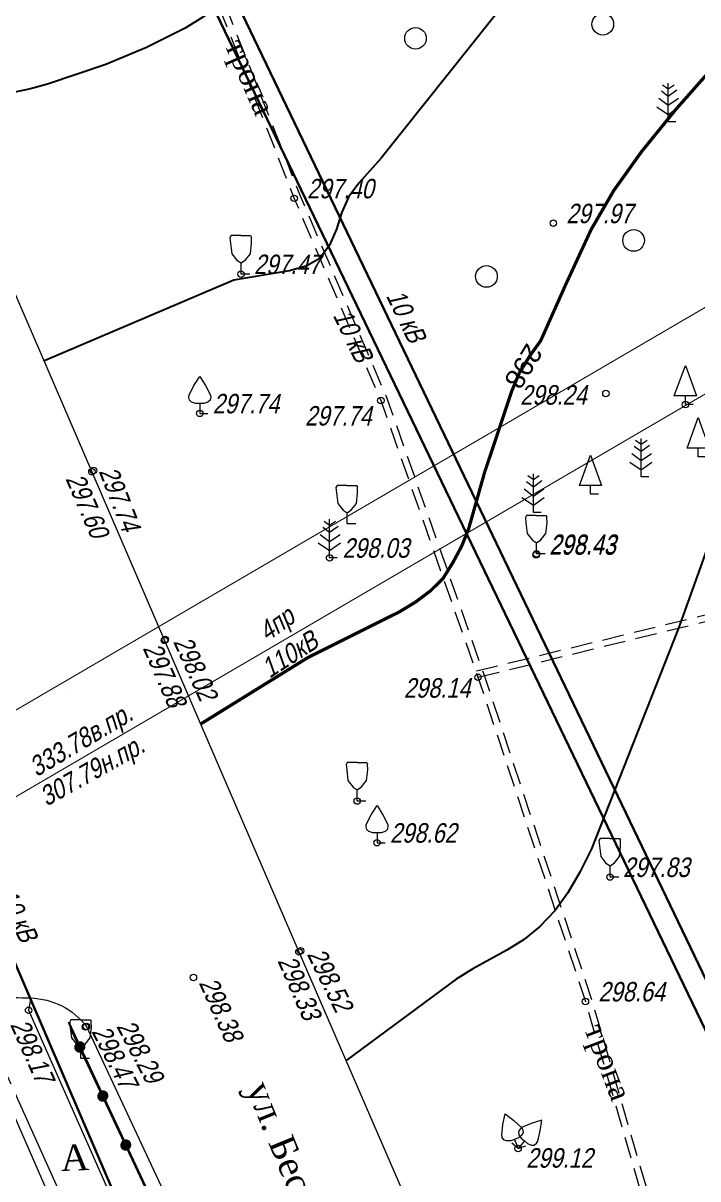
# Model space of a CAD drawing. Header units: millimetres. Extents: x 5192348 to 5192633, y 4968698 to 4968930.
# Drawn here: x 5192459.5 to 5192490.7, y 4968766.3 to 4968819.7 of the extents above; entities that cross this region are included whole.
import ezdxf

# ---------------------------------------------------------------- set-up
doc = ezdxf.new("R2010")
doc.units = ezdxf.units.MM
doc.linetypes.add('DASHEDX2', pattern=[1.5, 1, -0.5])
for name, color, linetype, lineweight in [('31252100', 7, 'Continuous', 18), ('71133200', 7, 'Continuous', 18), ('71133300', 7, 'Continuous', 18), ('71133600', 7, 'Continuous', 18), ('71133800', 7, 'Continuous', 18), ('82211000', 7, 'Continuous', 18), ('Commun', 7, 'Continuous', 18), ('CONTOURS-LABEL @ 1', 7, 'Continuous', 18), ('GEO_POINTS', 7, 'Continuous', 18), ('Sit', 7, 'Continuous', 18), ('Text', 7, 'Continuous', 18), ('Text_com', 7, 'Continuous', 18)]:
    doc.layers.add(name, color=color, linetype=linetype, lineweight=lineweight)
doc.layers.add('R_Поверхность1_CNT-MAJ', color=7, linetype='Continuous')
doc.layers.add('R_Поверхность1_CNT-MIN', color=7, linetype='Continuous')
doc.styles.add('eskd', font='ESKD1.shx', dxfattribs={"width": 1.2, "oblique": 15})
doc.styles.get("Standard").update_dxf_attribs({"font": 'arial.ttf'})
doc.styles.add('style1', font='times.ttf', dxfattribs={"height": 1})
doc.linetypes.add('KABELww_500', pattern='A,0.0001,-0.4,[131,ltypeshp.shx,S=0.4,R=90,X=0.4,Y=-0.4],0.2,[131,ltypeshp.shx,S=0.2,R=90,X=0.4,Y=-0.2],3.6,[131,ltypeshp.shx,S=0.2,R=-90,X=-0.4,Y=0.2],0.2,[131,ltypeshp.shx,S=0.4,R=-90,X=-0.4,Y=0.4],-0.8,4,-0.4', length=9.6001)
doc.linetypes.add('TEL_500', pattern='A,0.0001,-0.5,1.5,[133,ltypeshp.shx,S=0.1,R=0,X=-0.1,Y=0],1.5,-0.5', length=4.0001)

# ---------------------------------------------------------------- blocks, each defined once
blk = doc.blocks.new('71133200')
for p, q in [((-0.924145, 3.560442), (-1.024145, 3.360442)), ((-1.024145, 3.360442), (-0.977382, 2.864397)), ((-0.024145, 3.560442), (-0.924145, 3.560442)), ((-0.024145, 3.560442), (0.875855, 3.560442)), ((0.875855, 3.560442), (0.958164, 3.395824)), ((0.975974, 2.864397), (0.958164, 3.395824)), ((-0.977382, 2.864397), (-0.861899, 1.88241)), ((0.861899, 1.88241), (0.975974, 2.864397)), ((-0.861899, 1.88241), (-0.374616, 1.28565)), ((-0.374616, 1.28565), (0, 1.039723)), ((0, 1.039723), (0.401375, 1.321765)), ((0.401375, 1.321765), (0.861899, 1.88241)), ((0, 0), (0, 1.039723)), ((0.8, 0), (0, 0))]:
    blk.add_line(p, q)
at = {"style": 'eskd', "oblique": 14.99997778}
blk.add_attdef('Z', (1.873004, -0.239356), '', height=2, dxfattribs=at)
blk = doc.blocks.new('71133800')
blk.add_lwpolyline([(0.71, 0), (0, 0), (0, 0.8), (-1.03, 0.8), (0, 3.61), (1.01, 0.8), (-0.03, 0.8)])
at = {"style": 'eskd', "oblique": 15}
blk.add_attdef('Z', (1.57, -0.8), '', height=2, dxfattribs=at)
blk = doc.blocks.new('71133300')
for p, q in [((0, 0.91), (0, 0)), ((0, 0), (0.76, 0))]:
    blk.add_line(p, q)
blk.add_lwpolyline([(0, 0.91), (-0.38, 0.91), (-0.76, 1.03), (-0.95, 1.21), (-1.01, 1.47), (-0.99, 1.69), (-0.54, 2.57), (0, 3.42), (0.54, 2.57), (0.99, 1.69), (1.01, 1.47), (0.95, 1.21), (0.76, 1.03), (0.39, 0.91)], close=True)
at = {"style": 'eskd', "oblique": 15}
blk.add_attdef('Z', (1.77, -0.69), '', height=2, dxfattribs=at)
blk = doc.blocks.new('71133600')
for p, q in [((-0.52, 3.39), (0, 3.02)), ((0, 3.02), (0.55, 3.39)), ((-0.86, 2.16), (0, 1.51)), ((0, 1.51), (0.96, 2.16))]:
    blk.add_line(p, q)
for points in [[(0.71, 0), (0, 0), (0, 3.55)], [(-0.64, 2.84), (0, 2.37), (0, 2.37), (0.78, 2.93)], [(-1.05, 1.38), (0, 0.67), (1, 1.38)]]:
    blk.add_lwpolyline(points)
at = {"style": 'eskd', "oblique": 15}
blk.add_attdef('Z', (2.03, -0.19), '', height=2, dxfattribs=at)
blk = doc.blocks.new('31252100a')
blk.add_circle((0, 0), 1)
blk = doc.blocks.new('*U21')
at = {"layer": '82211000', "linetype": 'Continuous', "ltscale": 0.5}
for points in [[(5192462.22, 4968772.159, 1), (5192462.007, 4968772.611, 1)], [(5192463.284, 4968769.897, 1), (5192463.071, 4968770.349, 1)], [(5192464.348, 4968767.635, 1), (5192464.135, 4968768.087, 1)], [(5192465.413, 4968765.373, 1), (5192465.2, 4968765.825, 1)], [(5192466.477, 4968763.11, 1), (5192466.264, 4968763.563, 1)], [(5192467.541, 4968760.848, 1), (5192467.328, 4968761.301, 1)]]:
    blk.add_hatch(color=256, dxfattribs=at).paths.add_polyline_path(points, flags=0)
at = {"layer": '82211000', "ltscale": 0.5}
blk.add_lwpolyline([(5192462.007, 4968772.611, 0.1, 0.1, 0), (5192461.679, 4968773.309, 0.1, 0.1, 0)], format="xyseb", dxfattribs=at)
at = {"layer": '82211000', "linetype": 'Continuous', "ltscale": 0.5}
for points in [[(5192463.071, 4968770.349, 0.1, 0.1, 0), (5192462.22, 4968772.159, 0.1, 0.1, 0)], [(5192464.135, 4968768.087, 0.1, 0.1, 0), (5192463.284, 4968769.897, 0.1, 0.1, 0)], [(5192465.2, 4968765.825, 0.1, 0.1, 0), (5192464.348, 4968767.635, 0.1, 0.1, 0)], [(5192466.264, 4968763.563, 0.1, 0.1, 0), (5192465.413, 4968765.373, 0.1, 0.1, 0)], [(5192467.328, 4968761.301, 0.1, 0.1, 0), (5192466.477, 4968763.11, 0.1, 0.1, 0)]]:
    blk.add_lwpolyline(points, format="xyseb", dxfattribs=at)
at = {"layer": '82211000', "linetype": 'Continuous', "ltscale": 0.5, "flags": 128}
blk.add_lwpolyline([(5192467.967, 4968759.943, 0.1, 0.1, 0), (5192467.541, 4968760.848, 0, 0, 0)], format="xyseb", dxfattribs=at)
blk = doc.blocks.new('*U26')
at = {"layer": '82211000', "linetype": 'Continuous', "ltscale": 0.5}
for points in [[(5192462.026, 4968772.645, 1), (5192462.238, 4968772.192, 1)], [(5192463.086, 4968770.38, 1), (5192463.297, 4968769.927, 1)], [(5192464.145, 4968768.116, 1), (5192464.357, 4968767.663, 1)], [(5192465.204, 4968765.851, 1), (5192465.416, 4968765.398, 1)], [(5192466.263, 4968763.586, 1), (5192466.475, 4968763.134, 1)], [(5192467.322, 4968761.322, 1), (5192467.534, 4968760.869, 1)]]:
    blk.add_hatch(color=256, dxfattribs=at).paths.add_polyline_path(points, flags=0)
at = {"layer": '82211000', "linetype": 'Continuous', "ltscale": 0.5, "flags": 128}
blk.add_lwpolyline([(5192461.603, 4968773.551, 0.1, 0.1, 0), (5192462.026, 4968772.645, 0, 0, 0)], format="xyseb", dxfattribs=at)
at = {"layer": '82211000', "linetype": 'Continuous', "ltscale": 0.5}
for points in [[(5192462.238, 4968772.192, 0.1, 0.1, 0), (5192463.086, 4968770.38, 0.1, 0.1, 0)], [(5192463.297, 4968769.927, 0.1, 0.1, 0), (5192464.145, 4968768.116, 0.1, 0.1, 0)], [(5192464.357, 4968767.663, 0.1, 0.1, 0), (5192465.204, 4968765.851, 0.1, 0.1, 0)], [(5192465.416, 4968765.398, 0.1, 0.1, 0), (5192466.263, 4968763.586, 0.1, 0.1, 0)], [(5192466.475, 4968763.134, 0.1, 0.1, 0), (5192467.322, 4968761.322, 0.1, 0.1, 0)]]:
    blk.add_lwpolyline(points, format="xyseb", dxfattribs=at)
at = {"layer": '82211000', "ltscale": 0.5}
blk.add_lwpolyline([(5192467.534, 4968760.869, 0.1, 0.1, 0), (5192467.967, 4968759.943, 0.1, 0.1, 0)], format="xyseb", dxfattribs=at)

msp = doc.modelspace()

# ---------------------------------------------------------------- linework, layer by layer
at = {"layer": 'Commun', "color": 1, "linetype": 'KABELww_500', "lineweight": 30, "elevation": 289.986, "flags": 128}
for points in [[(5192450.566, 4968859.743), (5192497.244, 4968762.638)], [(5192449.562, 4968859.309), (5192496.307, 4968762.206)], [(5192427.229, 4968850.454), (5192470.325, 4968750.235)]]:
    msp.add_lwpolyline(points, dxfattribs=at)
at = {"layer": 'Commun', "linetype": 'TEL_500', "elevation": 295.619, "flags": 128}
msp.add_lwpolyline([(5192424.148, 4968849.291), (5192467.862, 4968749.101)], dxfattribs=at)
at = {"layer": 'GEO_POINTS', "color": 1}
for points, elevation in [([(5192472.024, 4968811.589), (5192472.024, 4968811.589)], 297.397), ([(5192484, 4968810.439), (5192484, 4968810.439)], 297.973), ([(5192469.57, 4968808.089), (5192469.57, 4968808.089)], 297.474), ([(5192486.43, 4968802.575), (5192486.43, 4968802.575)], 298.244), ([(5192476.027, 4968802.257), (5192476.027, 4968802.257)], 297.743), ([(5192490.102, 4968802.065), (5192490.102, 4968802.065)], 298.047), ([(5192467.663, 4968801.659), (5192467.663, 4968801.659)], 297.736), ([(5192462.682, 4968798.966), (5192462.682, 4968798.966)], 297.599), ([(5192462.755, 4968799.018), (5192462.755, 4968799.018)], 297.739), ([(5192473.664, 4968794.992), (5192473.664, 4968794.992)], 298.027), ([(5192483.208, 4968795.132), (5192483.208, 4968795.132)], 298.432), ([(5192483.222, 4968795.167), (5192483.222, 4968795.167)], 298.435), ([(5192466.036, 4968791.178), (5192466.036, 4968791.178)], 297.879), ([(5192466.073, 4968791.222), (5192466.073, 4968791.222)], 298.019), ([(5192480.519, 4968789.474), (5192480.519, 4968789.474)], 298.143), ([(5192461.588, 4968788.919), (5192461.588, 4968788.919)], 297.954), ([(5192474.942, 4968783.76), (5192474.942, 4968783.76)], 298.552), ([(5192475.854, 4968781.836), (5192475.854, 4968781.836)], 298.616), ([(5192486.619, 4968780.251), (5192486.619, 4968780.251)], 297.83), ([(5192472.247, 4968776.792), (5192472.247, 4968776.792)], 298.33), ([(5192472.325, 4968776.846), (5192472.325, 4968776.846)], 298.516), ([(5192467.369, 4968775.612), (5192467.369, 4968775.612)], 298.377), ([(5192459.757, 4968774.095), (5192459.757, 4968774.095)], 298.174), ([(5192485.482, 4968774.503), (5192485.482, 4968774.503)], 298.639), ([(5192462.379, 4968773.332), (5192462.379, 4968773.332)], 298.47), ([(5192462.426, 4968773.35), (5192462.426, 4968773.35)], 298.291), ([(5192482.37, 4968767.711), (5192482.37, 4968767.711)], 299.124)]:
    msp.add_lwpolyline(points, dxfattribs=dict(at, elevation=elevation))
for centre in [(5192472.024, 4968811.589, 297.397), (5192484, 4968810.439, 297.973), (5192469.57, 4968808.089, 297.474), (5192476.027, 4968802.257, 297.743), (5192486.43, 4968802.575, 298.244), (5192467.663, 4968801.659, 297.736), (5192490.102, 4968802.065, 298.047), (5192462.682, 4968798.966, 297.599), (5192462.755, 4968799.018, 297.739), (5192473.664, 4968794.992, 298.027), (5192483.208, 4968795.132, 298.432), (5192483.222, 4968795.167, 298.435), (5192466.036, 4968791.178, 297.879), (5192466.073, 4968791.222, 298.019), (5192480.519, 4968789.474, 298.143), (5192474.942, 4968783.76, 298.552), (5192475.854, 4968781.836, 298.616), (5192486.619, 4968780.251, 297.83), (5192472.247, 4968776.792, 298.33), (5192472.325, 4968776.846, 298.516), (5192467.369, 4968775.612, 298.377), (5192485.482, 4968774.503, 298.639), (5192459.757, 4968774.095, 298.174), (5192462.379, 4968773.332, 298.47), (5192462.426, 4968773.35, 298.291), (5192482.37, 4968767.711, 299.124)]:
    msp.add_circle(centre, 0.15, dxfattribs=at)
at = {"layer": 'R_Поверхность1_CNT-MAJ', "color": 32, "const_width": 0.15, "elevation": 298}
msp.add_lwpolyline([(5192496.204, 4968823.105), (5192489.634, 4968815.664), (5192488.092, 4968813.766), (5192486.788, 4968811.942), (5192485.748, 4968810.15), (5192484.558, 4968807.577), (5192483.419, 4968805.019), (5192482.918, 4968804.323), (5192482.427, 4968803.519), (5192482.086, 4968802.712), (5192480.823, 4968798.932), (5192480.09, 4968796.342), (5192479.766, 4968795.531), (5192479.361, 4968794.775), (5192478.911, 4968794.048), (5192478.324, 4968793.464), (5192477.635, 4968792.948), (5192476.868, 4968792.484), (5192472.679, 4968790.396), (5192467.704, 4968787.315)], dxfattribs=at)
at = {"layer": 'R_Поверхность1_CNT-MIN', "color": 32}
for points, elevation in [([(5192477.757, 4968832.214), (5192473.216, 4968826.545), (5192469.751, 4968821.955), (5192468.535, 4968820.475), (5192467.804, 4968819.951), (5192466.992, 4968819.454), (5192465.203, 4968818.548), (5192463.317, 4968817.769), (5192460.632, 4968816.866), (5192459.85, 4968816.642), (5192458.609, 4968816.381), (5192455.245, 4968816.102)], 297), ([(5192492.11, 4968832.499), (5192487.217, 4968827.449), (5192476.046, 4968813.447), (5192475.017, 4968812.293), (5192474.54, 4968811.649), (5192474.224, 4968810.956), (5192473.974, 4968810.17), (5192473.662, 4968809.428), (5192473.212, 4968808.817), (5192472.585, 4968808.463), (5192471.81, 4968808.242), (5192469.235, 4968807.806), (5192460.513, 4968804.107), (5192460.467, 4968804.078)], 297.5), ([(5192502.83, 4968817.099), (5192499.036, 4968812.235), (5192494.889, 4968805.977), (5192489.776, 4968791.745), (5192485.766, 4968781.554), (5192485.229, 4968780.481), (5192484.671, 4968779.525), (5192484.087, 4968778.71), (5192483.366, 4968777.947), (5192482.615, 4968777.352), (5192481.844, 4968776.87), (5192480.281, 4968776.018), (5192479.51, 4968775.536), (5192474.432, 4968771.779), (5192474.432, 4968771.779)], 298.5)]:
    msp.add_lwpolyline(points, dxfattribs=dict(at, elevation=elevation))
at = {"layer": 'Sit'}
for points, elevation in [([(5192444.889, 4968840.285), (5192451.471, 4968824.754), (5192456.948, 4968812.198), (5192462.682, 4968798.966), (5192466.036, 4968791.178), (5192472.247, 4968776.792), (5192482.229, 4968753.754)], 296.015), ([(5192457.103, 4968774.733), (5192462.617, 4968762.513), (5192466.301, 4968754.159)], 298.031), ([(5192459.86, 4968774.665), (5192459.757, 4968774.095), (5192464.607, 4968763.142), (5192467.67, 4968756.293)], 298.025)]:
    msp.add_lwpolyline(points, dxfattribs=dict(at, elevation=elevation))
at = {"layer": 'Sit', "linetype": 'DASHEDX2', "elevation": 296.46, "flags": 128}
for points in [[(5192462.08, 4968837.232), (5192466.214, 4968826.389), (5192472.024, 4968811.589), (5192476.027, 4968802.257), (5192480.519, 4968789.474), (5192485.482, 4968774.503), (5192489.044, 4968762.256)], [(5192462.361, 4968837.339), (5192466.494, 4968826.498), (5192472.301, 4968811.703), (5192476.306, 4968802.366), (5192480.803, 4968789.571), (5192485.768, 4968774.592), (5192489.332, 4968762.34)]]:
    msp.add_lwpolyline(points, dxfattribs=at)
for points in [[(5192480.448, 4968789.765), (5192494.772, 4968793.279), (5192500.093, 4968797.812, 0.178908), (5192501.193, 4968799.773, 0.155737), (5192500.093, 4968806.955), (5192499.432, 4968809.632), (5192499.085, 4968812.197), (5192496.799, 4968825.016), (5192496.201, 4968834.463)], [(5192480.519, 4968789.474), (5192494.912, 4968793.005), (5192500.287, 4968797.583, 0.178908), (5192501.489, 4968799.726, 0.155045), (5192500.377, 4968807.059), (5192499.727, 4968809.688), (5192499.382, 4968812.244), (5192497.097, 4968825.052), (5192496.492, 4968834.603)]]:
    msp.add_lwpolyline(points, format="xyb", dxfattribs=at)
at = {"layer": 'Sit', "const_width": 0.05}
for points, elevation in [([(5192431.156, 4968771.604), (5192509.599, 4968817.403)], 312.927), ([(5192513.921, 4968815.927), (5192437.081, 4968771.063), (5192432.86, 4968769.173)], 300.07)]:
    msp.add_lwpolyline(points, dxfattribs=dict(at, elevation=elevation))
at = {"layer": 'Sit', "elevation": 298.025}
msp.add_lwpolyline([(5192456.671, 4968774.741, -0.002326), (5192459.86, 4968774.665, -0.226323), (5192462.426, 4968773.35), (5192468.404, 4968760.568)], format="xyb", dxfattribs=at)

# ---------------------------------------------------------------- block references
at = {"layer": '31252100', "color": 7, "xscale": 0.5, "yscale": 0.5, "zscale": 0.5}
for p in [(5192486.286, 4968819.63), (5192477.631, 4968818.977), (5192487.71, 4968809.645), (5192480.909, 4968807.981)]:
    msp.add_blockref('31252100a', p, dxfattribs=at)
at = {"layer": '71133200', "color": 0, "xscale": 0.5, "yscale": 0.5, "zscale": 0.5}
for p in [(5192469.57, 4968808.089, 297.474), (5192474.47, 4968796.553, 296.845), (5192483.222, 4968795.167, 298.435), (5192474.942, 4968783.76, 298.552), (5192486.619, 4968780.251, 297.83), (5192462.167, 4968771.877, 298.158)]:
    msp.add_blockref('71133200', p, dxfattribs=at)
at = {"layer": '71133300', "color": 0, "xscale": 0.5, "yscale": 0.5, "zscale": 0.5}
for p in [(5192467.663, 4968801.659, 297.736), (5192475.854, 4968781.836, 298.616)]:
    msp.add_blockref('71133300', p, dxfattribs=at)
at = {"layer": '71133300', "color": 0, "yscale": 0.5, "zscale": 0.5}
for xscale, rotation in [(0.5, 20.28530653153805), (-0.4999999999999999, 320.3630684543081)]:
    msp.add_blockref('71133300', (5192482.37, 4968767.711, 299.124), dxfattribs=dict(at, xscale=xscale, rotation=rotation))
at = {"layer": '71133600', "color": 0, "xscale": 0.5, "yscale": 0.5, "zscale": 0.5}
for p in [(5192489.31, 4968815.129, 298.244), (5192488.056, 4968798.723, 298.732), (5192483.076, 4968797.089, 298.485), (5192473.664, 4968794.992, 298.027)]:
    msp.add_blockref('71133600', p, dxfattribs=at)
at = {"layer": '71133800', "color": 0, "xscale": 0.5, "yscale": 0.5, "zscale": 0.5}
for p in [(5192490.102, 4968802.065, 298.047), (5192490.696, 4968799.659, 298.551), (5192485.724, 4968797.931, 298.392)]:
    msp.add_blockref('71133800', p, dxfattribs=at)
at = {"layer": '82211000'}
for name in ['*U26', '*U21']:
    msp.add_blockref(name, (0, 0), dxfattribs=at)

# ---------------------------------------------------------------- texts
at = {"layer": 'CONTOURS-LABEL @ 1', "color": 32, "insert": (5192482.617, 4968803.83, 298), "char_height": 0.9, "attachment_point": 5, "rotation": 238.5678}
msp.add_mtext('298', dxfattribs=at)
at = {"layer": 'GEO_POINTS', "oblique": 13, "width": 0.8}
for s, p in [('297.40', (5192472.624, 4968811.589, 297.397)), ('297.97', (5192484.6, 4968810.439, 297.973)), ('297.47', (5192470.17, 4968808.089, 297.474)), ('298.24', (5192482.469, 4968802.063, 298)), ('297.74', (5192468.263, 4968801.659, 297.736)), ('297.74', (5192472.532, 4968801.096, 297.743)), ('298.03', (5192474.264, 4968794.992, 298.027)), ('298.43', (5192483.808, 4968795.132, 298.432)), ('298.43', (5192483.822, 4968795.167, 298.435)), ('298.14', (5192477.097, 4968788.533, 298.143)), ('298.62', (5192476.454, 4968781.836, 298.616)), ('297.83', (5192487.219, 4968780.251, 297.83)), ('298.64', (5192486.082, 4968774.503, 298.639)), ('299.12', (5192482.748, 4968766.829, 299.124))]:
    msp.add_text(s, height=0.9, dxfattribs=at).set_placement(p)
for s, rotation, p in [('297.60', 293.3024, (5192461.448, 4968798.643, 297.599)), ('297.74', 291.1355, (5192462.989, 4968798.99, 297.739)), ('298.02', 294.0948, (5192466.425, 4968791.116, 298.019)), ('297.88', 293.3501, (5192465.02, 4968790.823, 297.879)), ('333.78в.пр.', 30.7399, (5192460.12, 4968784.853, 334.776)), ('307.79н.пр.', 29.1608, (5192460.58, 4968783.491, 308.889)), ('298.52', 296.161, (5192472.597, 4968776.69, 298.516)), ('298.33', 293.4275, (5192471.244, 4968776.382, 298.33)), ('298.38', 294.0683, (5192467.609, 4968775.366, 298.377)), ('298.17', 293.884, (5192458.891, 4968773.439, 298.174)), ('298.29', 297.695, (5192463.795, 4968773.36, 298.291)), ('298.47', 296.532, (5192462.648, 4968773.12, 298.158))]:
    msp.add_text(s, height=0.9, rotation=rotation, dxfattribs=at).set_placement(p)
at = {"layer": 'Text', "style": 'style1'}
for s, height, rotation, p in [('тропа', 1, 293.5642, (5192468.804, 4968818.672, -296.436)), ('тропа', 1, 290.8447, (5192485.417, 4968773.234, -296.436)), ('ул. Беспалова', 1.2, 292.2452, (5192469.784, 4968770.516)), ('А', 1.2, 2.134, (5192461.263, 4968766.673, -296.436))]:
    msp.add_text(s, height=height, rotation=rotation, dxfattribs=at).set_placement(p)
at = {"layer": 'Text_com', "color": 1, "oblique": 13, "width": 0.8}
for p in [(5192476.255, 4968807.092, 568.007), (5192473.8, 4968806.189, 568.007), (5192458.311, 4968779.413, 271.49)]:
    msp.add_text('10 кВ ', height=0.9, rotation=295.6548, dxfattribs=at).set_placement(p)
at = {"layer": 'Text_com', "oblique": 13, "width": 0.8}
for s, rotation, p in [('4пр', 35.8666, (5192470.788, 4968791.098)), ('110кВ', 32.8017, (5192470.887, 4968789.405))]:
    msp.add_text(s, height=0.9, rotation=rotation, dxfattribs=at).set_placement(p)

doc.saveas('drawing.dxf')
